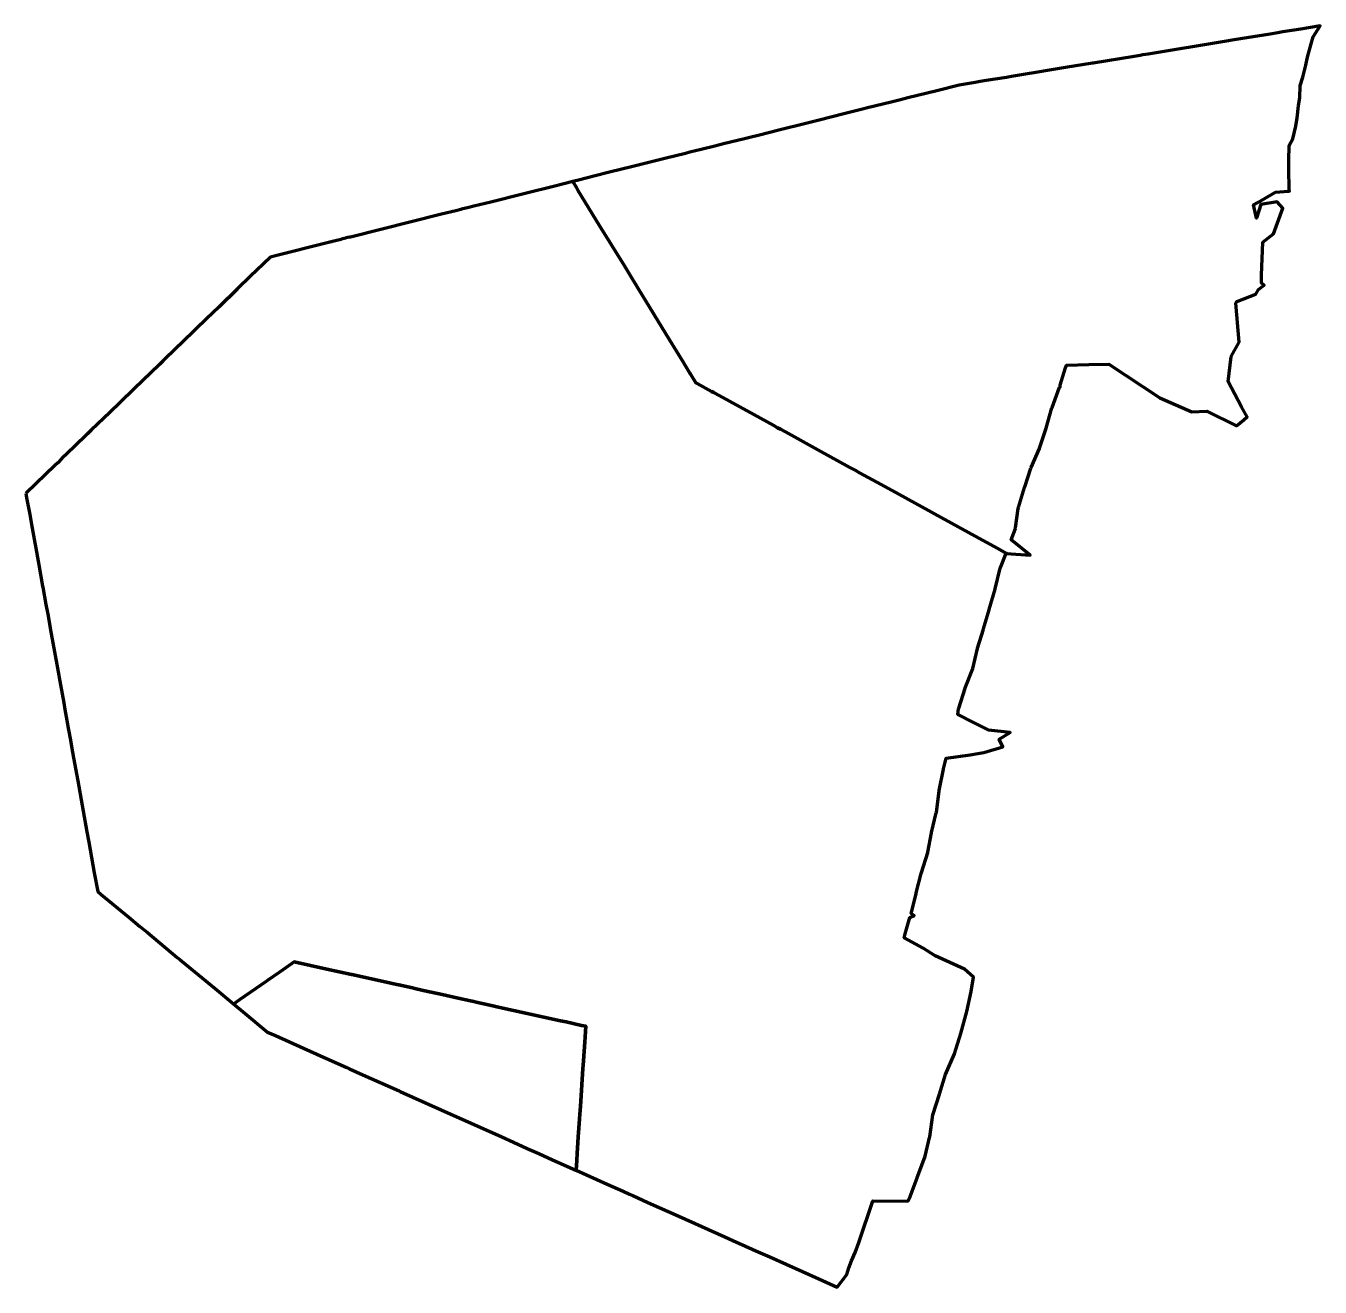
# Model space of a CAD drawing. Header units: metres. Extents: x 807751 to 807881, y 9157551 to 9157678.
import ezdxf

# ---------------------------------------------------------------- set-up
doc = ezdxf.new("R2010")
doc.units = ezdxf.units.M
doc.header["$MEASUREMENT"] = 0
doc.layers.add('2844-21166', color=1, linetype='Continuous')

msp = doc.modelspace()

# ---------------------------------------------------------------- linework, layer by layer
at = {"layer": '2844-21166', "color": 254, "lineweight": 70, "true_color": 0xcccccc}
for points in [[(807806.35, 9157662.52), (807806.72, 9157661.92), (807806.91, 9157661.6), (807809.02, 9157658.15), (807811.54, 9157654.03), (807812.06, 9157653.19), (807812.93, 9157651.76), (807816.09, 9157646.6), (807817.48, 9157644.32), (807817.51, 9157644.27), (807818.13, 9157643.26), (807818.16, 9157643.2), (807818.73, 9157642.28), (807818.85, 9157642.21), (807820.29, 9157641.42), (807820.52, 9157641.3), (807820.71, 9157641.19), (807824.54, 9157639.09), (807826.58, 9157637.97), (807826.95, 9157637.76), (807827.23, 9157637.61), (807827.73, 9157637.34), (807830.98, 9157635.55), (807834.22, 9157633.77), (807834.54, 9157633.6), (807834.73, 9157633.49), (807835.18, 9157633.24), (807836.93, 9157632.28), (807838.46, 9157631.44), (807841.46, 9157629.79), (807842.11, 9157629.44), (807842.71, 9157629.11), (807846.79, 9157626.86), (807848.35, 9157626.01), (807849.01, 9157625.65), (807849.8, 9157625.21), (807849.89, 9157625.16), (807849.92, 9157625.15), (807849.92, 9157625.15), (807849.92, 9157625.15), (807849.96, 9157625.12), (807852.33, 9157624.95), (807850.43, 9157626.49), (807850.85, 9157627.64), (807850.87, 9157627.68), (807851.14, 9157629.62), (807851.17, 9157629.73), (807851.76, 9157631.74), (807851.79, 9157631.82), (807852.41, 9157633.68), (807852.43, 9157633.77), (807853.28, 9157635.68), (807853.29, 9157635.7), (807853.94, 9157637.7), (807853.95, 9157637.73), (807854.53, 9157639.75), (807854.54, 9157639.79), (807855.29, 9157641.85), (807855.36, 9157641.85), (807855.35, 9157642.03), (807855.89, 9157643.8), (807855.89, 9157643.8), (807855.99, 9157644.05), (807858.23, 9157644.11), (807860.24, 9157644.14), (807865.36, 9157640.78), (807868.6, 9157639.35), (807870.1, 9157639.43), (807873.07, 9157637.96), (807873.81, 9157638.56), (807873.81, 9157638.57), (807874.14, 9157638.84), (807873.59, 9157639.86), (807872.25, 9157642.4), (807872.56, 9157644.93), (807873.34, 9157646.35), (807873.01, 9157650.29), (807873.12, 9157650.46), (807873.2, 9157650.49), (807875.02, 9157651.21), (807875.3, 9157651.68), (807875.87, 9157652.1), (807875.59, 9157652.3), (807875.61, 9157653.11), (807875.72, 9157656.41), (807876.8, 9157657.25), (807877.75, 9157659.85), (807877.16, 9157660.48), (807875.53, 9157660.21), (807875.08, 9157658.84), (807874.78, 9157660.19), (807875.24, 9157660.42), (807876.99, 9157661.45), (807878.3, 9157661.56), (807878.35, 9157661.54), (807878.4, 9157661.56), (807878.36, 9157661.63), (807878.35, 9157663.9), (807878.35, 9157664.63), (807878.38, 9157666.16), (807878.74, 9157666.82), (807879.04, 9157668.08), (807879.18, 9157668.92), (807879.3, 9157670.16), (807879.46, 9157670.93), (807879.49, 9157672.19), (807879.75, 9157673.03), (807880.05, 9157674.24), (807880.23, 9157675.03), (807880.6, 9157676.38), (807880.78, 9157677.09), (807881.49, 9157678.18), (807879.55, 9157677.86), (807877.75, 9157677.57), (807877.25, 9157677.48), (807876.45, 9157677.35), (807874.13, 9157676.97), (807872.86, 9157676.76), (807871.86, 9157676.6), (807864.2, 9157675.34), (807863.65, 9157675.25), (807863.38, 9157675.21), (807862.79, 9157675.11), (807858.66, 9157674.43), (807858.63, 9157674.43), (807858.6, 9157674.42), (807855.88, 9157673.98), (807854.07, 9157673.68), (807853.09, 9157673.52), (807851.68, 9157673.29), (807850.46, 9157673.08), (807850.29, 9157673.06), (807849.95, 9157673), (807847.92, 9157672.67), (807847.31, 9157672.57), (807846.82, 9157672.49), (807845.19, 9157672.22), (807842.94, 9157671.66), (807840.05, 9157670.94), (807839.29, 9157670.74), (807838.36, 9157670.51), (807835.99, 9157669.92), (807835.47, 9157669.79), (807833.73, 9157669.36), (807832.29, 9157669), (807831.12, 9157668.71), (807829.78, 9157668.37), (807827.07, 9157667.69), (807825.11, 9157667.2), (807824.14, 9157666.96), (807823.6, 9157666.83), (807821.5, 9157666.3), (807820.65, 9157666.09), (807819.27, 9157665.75), (807818.12, 9157665.46), (807817.68, 9157665.35), (807815.74, 9157664.86), (807815.47, 9157664.8), (807813.33, 9157664.26), (807812.4, 9157664.03), (807810.06, 9157663.45), (807808.46, 9157663.05), (807807.05, 9157662.7)], [(807751.37, 9157631.14), (807751.44, 9157630.72), (807751.75, 9157629.02), (807751.93, 9157628.02), (807752.26, 9157626.19), (807752.29, 9157626.03), (807752.67, 9157623.96), (807753.05, 9157621.81), (807753.07, 9157621.73), (807753.38, 9157619.97), (807753.56, 9157619), (807753.92, 9157617.03), (807754.24, 9157615.23), (807754.54, 9157613.58), (807754.84, 9157611.89), (807755.17, 9157610.09), (807755.29, 9157609.41), (807755.49, 9157608.33), (807755.63, 9157607.53), (807755.69, 9157607.21), (807755.81, 9157606.51), (807756.07, 9157605.12), (807756.17, 9157604.56), (807756.58, 9157602.25), (807757.03, 9157599.77), (807757.14, 9157599.18), (807757.51, 9157597.13), (807757.7, 9157596.06), (807758.25, 9157593), (807758.59, 9157591.11), (807758.95, 9157590.82), (807761.73, 9157588.52), (807762.84, 9157587.6), (807763.59, 9157586.98), (807766.59, 9157584.49), (807766.84, 9157584.29), (807767.04, 9157584.12), (807770.39, 9157581.35), (807772.25, 9157579.81), (807772.29, 9157579.83), (807772.87, 9157580.24), (807773.94, 9157580.98), (807774.5, 9157581.37), (807775.56, 9157582.1), (807775.69, 9157582.19), (807775.69, 9157582.19), (807776.87, 9157583.01), (807777.54, 9157583.47), (807778.35, 9157584.03), (807781.62, 9157583.31), (807784.11, 9157582.76), (807784.14, 9157582.75), (807787.91, 9157581.92), (807788.19, 9157581.86), (807788.84, 9157581.72), (807788.86, 9157581.71), (807790.24, 9157581.41), (807790.32, 9157581.39), (807790.34, 9157581.38), (807791.32, 9157581.17), (807792.12, 9157580.99), (807793.22, 9157580.75), (807794.83, 9157580.39), (807796.06, 9157580.12), (807796.08, 9157580.12), (807796.4, 9157580.04), (807796.64, 9157579.99), (807798.33, 9157579.62), (807798.71, 9157579.53), (807805.12, 9157578.12), (807805.69, 9157577.99), (807807.23, 9157577.65), (807807.66, 9157577.56), (807807.55, 9157575.97), (807807.4, 9157573.65), (807807.37, 9157573.3), (807807.12, 9157569.49), (807807.07, 9157568.73), (807807.03, 9157568.26), (807807.03, 9157568.22), (807806.91, 9157566.43), (807806.87, 9157565.86), (807806.87, 9157565.85), (807806.8, 9157564.78), (807806.75, 9157564.07), (807806.68, 9157563.08), (807806.68, 9157563.08), (807809.8, 9157561.68), (807811.42, 9157560.96), (807812.07, 9157560.67), (807812.38, 9157560.53), (807813.89, 9157559.85), (807817.01, 9157558.45), (807821.63, 9157556.38), (807822.81, 9157555.85), (807823.35, 9157555.61), (807824.77, 9157554.97), (807826.15, 9157554.36), (807831.08, 9157552.15), (807832.92, 9157551.32), (807833.9, 9157552.59), (807834.11, 9157553.26), (807834.38, 9157553.95), (807834.74, 9157554.79), (807835.12, 9157555.8), (807836.51, 9157560), (807840.05, 9157559.97), (807840.26, 9157560.42), (807840.27, 9157560.45), (807840.96, 9157562.3), (807840.97, 9157562.34), (807841.74, 9157564.38), (807841.77, 9157564.48), (807842.21, 9157566.38), (807842.24, 9157566.45), (807842.54, 9157568.64), (807842.54, 9157568.66), (807843.22, 9157570.74), (807843.83, 9157572.7), (807843.84, 9157572.71), (807844.72, 9157574.79), (807844.73, 9157574.8), (807845.36, 9157576.83), (807845.36, 9157576.84), (807845.97, 9157579.03), (807845.98, 9157579.05), (807846.39, 9157581.06), (807846.4, 9157581.07), (807846.64, 9157582.51), (807845.72, 9157583.3), (807842.79, 9157584.63), (807841.57, 9157585.42), (807839.68, 9157586.44), (807839.76, 9157586.84), (807839.77, 9157586.86), (807840.25, 9157588.49), (807840.67, 9157588.7), (807840.37, 9157588.89), (807840.86, 9157590.89), (807840.88, 9157590.97), (807841.38, 9157592.94), (807841.4, 9157593.01), (807842.05, 9157595.03), (807842.06, 9157595.08), (807842.4, 9157597.01), (807842.41, 9157597.06), (807842.9, 9157599.04), (807842.91, 9157599.09), (807843.19, 9157601.2), (807843.2, 9157601.26), (807843.62, 9157603.42), (807843.63, 9157603.45), (807843.89, 9157604.52), (807846.29, 9157604.85), (807847.06, 9157604.98), (807847.68, 9157605.09), (807849.58, 9157605.66), (807849.23, 9157606.43), (807850.34, 9157607.1), (807848.18, 9157607.33), (807846.51, 9157608.17), (807845.08, 9157608.91), (807845.14, 9157609.52), (807845.16, 9157609.55), (807845.81, 9157611.58), (807845.81, 9157611.59), (807846.56, 9157613.55), (807847.04, 9157615.57), (807847.05, 9157615.59), (807847.64, 9157617.49), (807847.65, 9157617.52), (807848.22, 9157619.44), (807848.23, 9157619.49), (807848.81, 9157621.51), (807848.82, 9157621.54), (807849.32, 9157623.64), (807849.34, 9157623.69), (807849.91, 9157625.13), (807849.96, 9157625.12), (807849.92, 9157625.15), (807849.92, 9157625.15), (807849.92, 9157625.15), (807849.89, 9157625.16), (807849.8, 9157625.21), (807849.01, 9157625.65), (807848.35, 9157626.01), (807846.79, 9157626.86), (807842.71, 9157629.11), (807842.11, 9157629.44), (807841.46, 9157629.79), (807838.46, 9157631.44), (807836.93, 9157632.28), (807835.18, 9157633.24), (807834.73, 9157633.49), (807834.54, 9157633.6), (807834.22, 9157633.77), (807830.98, 9157635.55), (807827.73, 9157637.34), (807827.23, 9157637.61), (807826.95, 9157637.76), (807826.58, 9157637.97), (807824.54, 9157639.09), (807820.71, 9157641.19), (807820.52, 9157641.3), (807820.29, 9157641.42), (807818.85, 9157642.21), (807818.73, 9157642.28), (807818.16, 9157643.2), (807818.13, 9157643.26), (807817.51, 9157644.27), (807817.48, 9157644.32), (807816.09, 9157646.6), (807812.93, 9157651.76), (807812.06, 9157653.19), (807811.54, 9157654.03), (807809.02, 9157658.15), (807806.91, 9157661.6), (807806.72, 9157661.92), (807806.35, 9157662.52), (807804.55, 9157662.07), (807801.55, 9157661.32), (807799.97, 9157660.93), (807799.44, 9157660.79), (807798.1, 9157660.46), (807796.41, 9157660.04), (807795.91, 9157659.91), (807795.16, 9157659.73), (807795.11, 9157659.71), (807794.6, 9157659.59), (807793.17, 9157659.23), (807783.99, 9157656.94), (807783.95, 9157656.92), (807783.75, 9157656.88), (807783.37, 9157656.78), (807783.1, 9157656.71), (807783.08, 9157656.71), (807783.05, 9157656.7), (807782.21, 9157656.49), (807782.12, 9157656.47), (807782.06, 9157656.45), (807779.92, 9157655.92), (807778.2, 9157655.49), (807776.47, 9157655.06), (807775.97, 9157654.93), (807774.55, 9157653.56), (807774, 9157653.03), (807772.61, 9157651.69), (807770.79, 9157649.93), (807769.52, 9157648.7), (807768.46, 9157647.67), (807767.02, 9157646.28), (807766.56, 9157645.83), (807765.13, 9157644.45), (807764.79, 9157644.12), (807762.24, 9157641.66), (807760.85, 9157640.31), (807759.81, 9157639.3), (807759.21, 9157638.73), (807757.94, 9157637.5), (807757.57, 9157637.14), (807756.23, 9157635.85), (807755, 9157634.65), (807754.57, 9157634.23), (807754.33, 9157634.01), (807753.32, 9157633.03), (807752.4, 9157632.14)]]:
    msp.add_lwpolyline(points, close=True, dxfattribs=at)
at = {"layer": '2844-21166', "color": 3, "lineweight": 70, "true_color": 0x00ff00}
msp.add_lwpolyline([(807772.29, 9157579.83), (807772.25, 9157579.81), (807773.41, 9157578.85), (807775.67, 9157576.98), (807776.46, 9157576.62), (807779.28, 9157575.36), (807781.29, 9157574.46), (807783.64, 9157573.41), (807783.91, 9157573.28), (807785.23, 9157572.69), (807788.89, 9157571.05), (807789.01, 9157571), (807794.41, 9157568.58), (807796.43, 9157567.67), (807799.21, 9157566.43), (807800.4, 9157565.9), (807801.77, 9157565.28), (807802.94, 9157564.76), (807804.31, 9157564.14), (807806.67, 9157563.09), (807806.68, 9157563.08), (807806.68, 9157563.08), (807806.75, 9157564.07), (807806.8, 9157564.78), (807806.87, 9157565.85), (807806.87, 9157565.86), (807806.91, 9157566.43), (807807.03, 9157568.22), (807807.03, 9157568.26), (807807.07, 9157568.73), (807807.12, 9157569.49), (807807.37, 9157573.3), (807807.4, 9157573.65), (807807.55, 9157575.97), (807807.66, 9157577.56), (807807.23, 9157577.65), (807805.69, 9157577.99), (807805.12, 9157578.12), (807798.71, 9157579.53), (807798.33, 9157579.62), (807796.64, 9157579.99), (807796.4, 9157580.04), (807796.08, 9157580.12), (807796.06, 9157580.12), (807794.83, 9157580.39), (807793.22, 9157580.75), (807792.12, 9157580.99), (807791.32, 9157581.17), (807790.34, 9157581.38), (807790.32, 9157581.39), (807790.24, 9157581.41), (807788.86, 9157581.71), (807788.84, 9157581.72), (807788.19, 9157581.86), (807787.91, 9157581.92), (807784.14, 9157582.75), (807784.11, 9157582.76), (807781.62, 9157583.31), (807778.35, 9157584.03), (807777.54, 9157583.47), (807776.87, 9157583.01), (807775.69, 9157582.19), (807775.69, 9157582.19), (807775.56, 9157582.1), (807774.5, 9157581.37), (807773.94, 9157580.98), (807772.87, 9157580.24)], close=True, dxfattribs=at)

doc.saveas('drawing.dxf')
